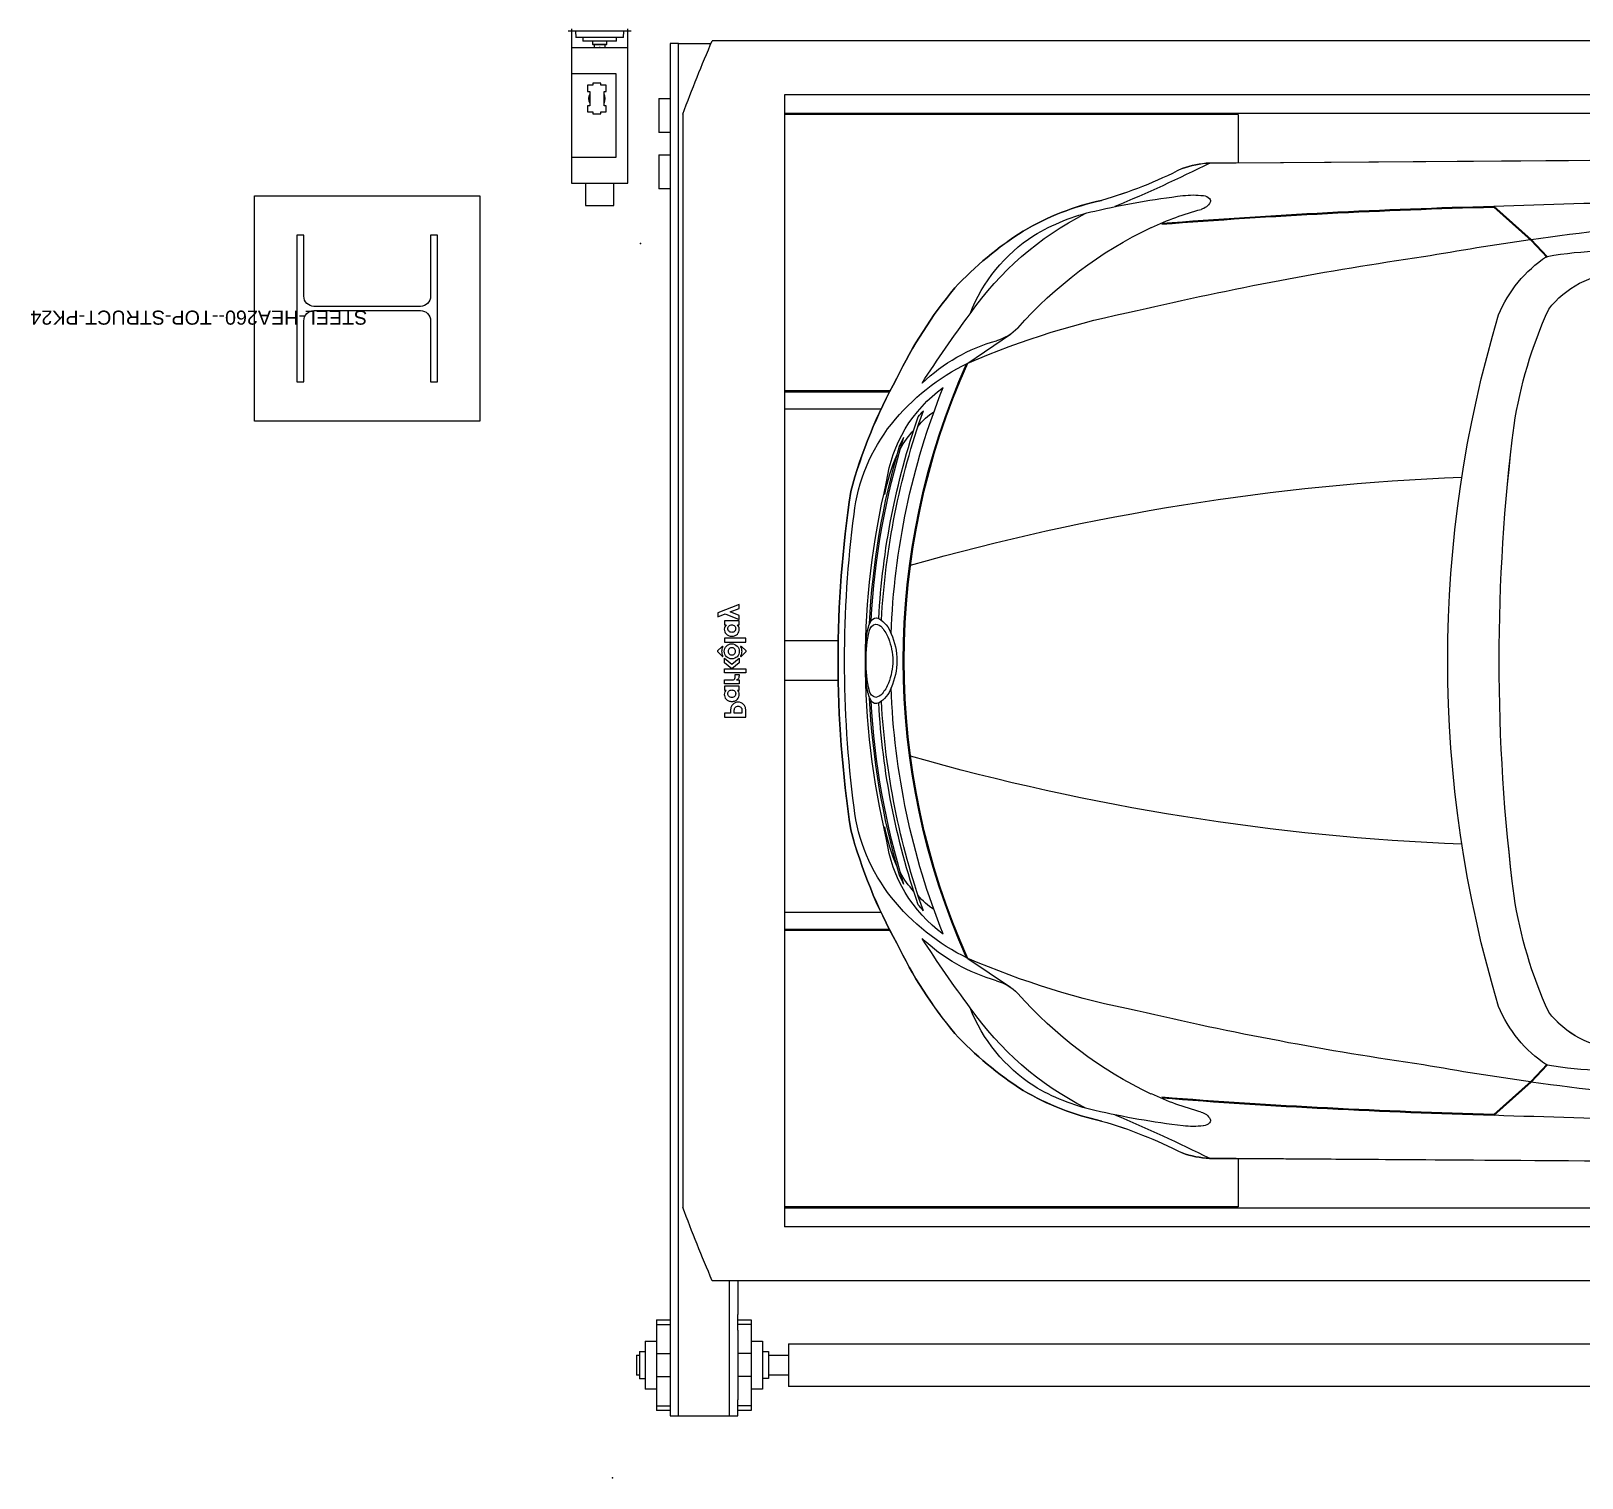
# Model space of a CAD drawing. Header units: millimetres. Extents: x 1822 to 16527, y -301 to 9797.
# Drawn here: x 2622.3 to 2897.5, y 5526.7 to 5783.5 of the extents above; entities that cross this region are included whole.
import ezdxf

# ---------------------------------------------------------------- set-up
doc = ezdxf.new("R2010")
doc.units = ezdxf.units.MM
doc.linetypes.add('PHANTOM', pattern=[12.7, 6.35, -1.27, 1.27, -1.27, 1.27, -1.27])
for name, color, linetype in [('PK24-LOGO', 7, 'Continuous'), ('PK24E', 7, 'Continuous'), ('PK24E-COMP-CAR', 7, 'Continuous'), ('PK24E-DATA', 7, 'Continuous'), ('PK24E-STRUCT-STEEL', 254, 'Continuous'), ('PKE24E-HIDDEN', 7, 'Continuous')]:
    doc.layers.add(name, color=color, linetype=linetype)
for name, color, linetype, true_color in [('PK24E-COMP-PALLET', 132, 'Continuous', 0x00b7c8), ('PK24E-HELPER', 253, 'PHANTOM', 0xa1a1a1), ('PK24E-SYS-LIFT', 31, 'Continuous', 0xffcc5a), ('PK24E-SYS-SHELF', 31, 'Continuous', 0xffcc5a)]:
    doc.layers.add(name, color=color, linetype=linetype, true_color=true_color)
doc.styles.get("Standard").update_dxf_attribs({"font": 'arial.ttf'})

# ---------------------------------------------------------------- blocks, each defined once
blk = doc.blocks.new('ELIFTTT-CHASIS--TOP-COMP-PKE24')
at = {"layer": 'PK24E-SYS-LIFT'}
for p, q in [((279.75, 149.25), (279.75, 145.25)), ((284.75, 149.25), (279.75, 149.25)), ((284.75, 145.25), (284.75, 149.25)), ((277.25, 145.25), (277.25, 121.25)), ((287.25, 145.25), (277.25, 145.25)), ((287.25, 140.65), (287.25, 145.25)), ((287.25, 140.65), (279.35, 140.65)), ((279.35, 140.65), (279.35, 125.85)), ((287.25, 125.85), (287.25, 140.65)), ((281.1, 132.62), (281.1, 131.52)), ((282.02, 132.62), (281.1, 132.62)), ((283.48, 132.95), (282.02, 132.95)), ((282.02, 132.95), (282.02, 132.62)), ((283.48, 132.62), (283.48, 132.95)), ((284.4, 132.62), (283.48, 132.62)), ((284.4, 131.52), (284.4, 132.62)), ((281.1, 131.52), (281.48, 131.52)), ((281.48, 131.52), (281.48, 128.98)), ((284.02, 131.52), (284.4, 131.52)), ((284.02, 128.98), (284.02, 131.52)), ((281.1, 128.98), (281.1, 127.88)), ((281.48, 128.98), (281.1, 128.98)), ((281.1, 127.88), (282.02, 127.88)), ((282.02, 127.88), (282.02, 127.55)), ((282.02, 127.55), (283.48, 127.55)), ((283.48, 127.88), (284.4, 127.88)), ((283.48, 127.55), (283.48, 127.88)), ((284.4, 128.98), (284.02, 128.98)), ((284.4, 127.88), (284.4, 128.98)), ((279.35, 125.85), (287.25, 125.85)), ((287.25, 121.25), (287.25, 125.85)), ((277.25, 121.25), (287.25, 121.25)), ((277.25, 121.25), (277.25, 118.3)), ((281.25, 121.25), (281.25, 120.7)), ((283.25, 120.7), (283.25, 121.25)), ((287.25, 118.3), (287.25, 121.25)), ((278.03, 119.4), (277.97, 118.3)), ((278.03, 119.4), (286.47, 119.4)), ((279.25, 120.1), (279.25, 119.4)), ((279.25, 120.1), (285.25, 120.1)), ((281.1, 120.7), (281, 120.6)), ((281, 120.6), (281, 120.1)), ((283.5, 120.6), (281, 120.6)), ((281.1, 120.7), (283.4, 120.7)), ((283.5, 120.6), (283.4, 120.7)), ((283.5, 120.1), (283.5, 120.6)), ((285.25, 119.4), (285.25, 120.1)), ((286.53, 118.3), (286.47, 119.4)), ((276.68, 118.3), (277.28, 118.3)), ((277.28, 118.3), (277.26, 117.91)), ((277.28, 118.3), (287.22, 118.3)), ((287.24, 117.91), (287.22, 118.3)), ((287.22, 118.3), (287.82, 118.3))]:
    blk.add_line(p, q, dxfattribs=at)
for start, end in [(147.8509, 212.1491), (327.8509, 32.1491)]:
    blk.add_arc((282.75, 130.25), 1.5, start, end, dxfattribs=at)
for points, knots in [([(282.09, 121.25), (282.11, 121.24), (282.16, 121.21), (282.25, 121.2), (282.34, 121.21), (282.39, 121.24), (282.41, 121.25)], [0, 0, 0, 0, 0.230406, 0.49981, 0.78779, 1, 1, 1, 1]), ([(276.68, 118.3), (276.68, 118.3), (276.67, 118.3), (276.67, 118.28), (276.67, 118.28)], [0, 0, 0, 0, 0.487803, 1, 1, 1, 1]), ([(287.83, 118.28), (287.83, 118.28), (287.83, 118.3), (287.82, 118.3), (287.82, 118.3)], [0, 0, 0, 0, 0.485402, 1, 1, 1, 1])]:
    blk.add_open_spline(points, degree=3, knots=knots, dxfattribs=at)
blk = doc.blocks.new('STEEL-HEA260--TOP-STRUCT-PK24')
at = {"layer": 'PK24E-STRUCT-STEEL', "color": 8, "true_color": 0x808080}
blk.add_lwpolyline([(11.25, 13), (11.25, 2.175, -0.4142136), (9.45, 0.375), (-9.45, 0.375, -0.4142136), (-11.25, 2.175), (-11.25, 13), (-12.5, 13), (-12.5, -13), (-11.25, -13), (-11.25, -2.175, -0.4142136), (-9.45, -0.375), (9.45, -0.375, -0.4142136), (11.25, -2.175), (11.25, -13), (12.5, -13), (12.5, 13)], format="xyb", close=True, dxfattribs=at)
at = {"layer": 'PKE24E-HIDDEN'}
blk.add_attdef('COMP_TYPE', (0, 0.375), '', height=2.5, dxfattribs=at)
blk = doc.blocks.new('STEEL-HEA260-WPLATE-TOP-STRUCT-PK24')
at = {"layer": 'PK24E-STRUCT-STEEL', "color": 8, "true_color": 0x808080}
blk.add_lwpolyline([(-20, 20), (20, 20), (20, -20), (-20, -20)], close=True, dxfattribs=at)
blk.add_blockref('STEEL-HEA260--TOP-STRUCT-PK24', (0, 0)).add_auto_attribs({'COMP_TYPE': 'STEEL-HEA260--TOP-STRUCT-PK24'})
blk = doc.blocks.new('ELIFT-COLUMNS--TOP-COMP-PKE24')
blk.add_blockref('STEEL-HEA260-WPLATE-TOP-STRUCT-PK24', (323.5, 167.5))
blk = doc.blocks.new('ELIFTTT---TOP-SYS-PKE24')
for name in ['ELIFT-COLUMNS--TOP-COMP-PKE24', 'ELIFTTT-CHASIS--TOP-COMP-PKE24']:
    blk.add_blockref(name, (0, 0))
at = {"layer": 'PK24E-DATA'}
for tag, p in [('COMP_TYPE', (3.47, 12.51)), ('LAYOUT_ID', (3.47, 2.51)), ('SYSTEM_ID', (3.47, -7.49)), ('CARRIER_ID', (3.47, -17.49)), ('CON_CARS', (3.47, -27.49))]:
    blk.add_attdef(tag, p, '', height=5, dxfattribs=at)
blk = doc.blocks.new('SEDAN---TOP-COMP-PKE24')
at = {"layer": 'PK24E-COMP-CAR'}
for p, q in [((-169.27, 88.29), (-174, 88.29)), ((-98.66, 88.8), (-169.27, 88.29)), ((-116.92, 74.75), (-123.58, 80.66)), ((-116.92, 74.58), (-123.58, 80.49)), ((-114.09, 71.73), (-116.92, 74.75)), ((-114.09, 71.56), (-116.92, 74.58)), ((-216.91, 52.81), (-209.34, 57.94)), ((-216.91, -52.81), (-209.34, -57.94)), ((-114.09, -71.56), (-116.92, -74.58)), ((-114.09, -71.73), (-116.92, -74.75)), ((-116.92, -74.58), (-123.58, -80.49)), ((-116.92, -74.75), (-123.58, -80.66)), ((-169.27, -88.29), (-174, -88.29)), ((-98.66, -88.8), (-169.27, -88.29))]:
    blk.add_line(p, q, dxfattribs=at)
blk.add_lwpolyline([(-98.66, -88.8), (-169.27, -88.29), (-174, -88.29, -0.075259), (-178.89, -87.33, 0.049447), (-193.17, -81.68, -0.080698), (-207.09, -76.23, -0.062715), (-219.23, -66.14, -0.061643), (-229.5, -50.11, -0.061425), (-237.69, -30.02, -0.075225), (-237.69, 30.02, -0.061425), (-229.5, 50.11, -0.061643), (-219.23, 66.14, -0.062715), (-207.09, 76.23, -0.080698), (-193.17, 81.68, 0.049447), (-178.89, 87.33, -0.075259), (-174, 88.29), (-169.27, 88.29), (-98.66, 88.8)], format="xyb", dxfattribs=at)
blk.add_lwpolyline([(-101.46, 68.87, 0.21976), (-113.83, 62.35, 0.069678), (-119.98, 41.74, 0.063275), (-119.98, -41.74, 0.069678), (-113.83, -62.35, 0.21976), (-101.46, -68.87, 0.037117), (-46.41, -58.91, 0.360325), (-42.69, -53.02, -0.038423), (-47.08, -18.45, -0.032223), (-54.77, -15.32, -0.201945), (-57.16, -11.11), (-57.16, 11.11, -0.201945), (-54.77, 15.32, -0.032223), (-47.08, 18.45, -0.038423), (-42.69, 53.02, 0.360325), (-46.41, 58.91, 0.037117)], format="xyb", close=True, dxfattribs=at)
for centre, radius, start, end in [((-297.73, 335.52), 276.47, 292.7519, 296.5872), ((-173.26, 71.64), 16.67, 92.5187, 109.7343), ((-214.5, 156.5), 77.8, 285.9155, 297.2387), ((-176.92, 69.41), 13.23, 82.1737, 97.8561), ((-183.36, 36.09), 46.63, 102.1421, 120.5966), ((-161.84, -60.16), 143.68, 96.751, 103.0827), ((-160.31, 24.5), 57.62, 105.3002, 114.6581), ((-95.87, -1030.07), 1111.07, 91.42921, 94.47226), ((-95.87, -1030.24), 1111.07, 91.42921, 94.47226), ((-176.09, 82.51), 2.49, 283.1984, 331.9154), ((-175.21, 80.92), 1.6, 41.6512, 86.9746), ((-174.55, 81.55), 0.692, 341.7255, 38.8125), ((-36.32, -2454.38), 2536.54, 91.32888, 91.97137), ((-170.4, 29.26), 56.29, 117.1325, 144.9762), ((-186.34, 43.99), 36.69, 102.6348, 120.9753), ((-43.08, -455.9), 535.77, 94.9919, 97.9221), ((-173.07, 23), 63.18, 122.5877, 136.9421), ((-189.22, 50.92), 29.29, 123.1182, 158.6656), ((-152.98, 10.65), 73.28, 115.3484, 138.6962), ((-45, -438.56), 518.32, 97.995, 100.1199), ((-52.64, -509.63), 587.29, 98.16734, 103.21053), ((-101.49, 52.6), 22.96, 123.6769, 157.6102), ((-102.26, 4.78), 67.99, 83.8009, 100.0181), ((-100.59, 52.21), 16.68, 92.9735, 142.5507), ((-159.64, 16.61), 77.48, 140.2708, 154.3805), ((-20.48, -83.54), 243.89, 143.4887, 147.0067), ((-158.26, -83.55), 148.45, 101.1054, 113.2737), ((81.19, 0), 212.94, 163.2572, 196.7428), ((-43.31, 30.11), 77.54, 155.4324, 171.3758), ((-214.29, 65.25), 8.83, 286.3623, 315.0949), ((-203.41, 26.57), 31.35, 105.5199, 133.6166), ((-199.28, 16.8), 40.1, 116.0817, 141.0743), ((-99.23, 0), 129.15, 155.9157, 204.0843), ((-99.06, 0), 129.15, 155.8616, 204.1384), ((-152.11, 6.89), 88.65, 150.8176, 164.8775), ((-206.61, 28.32), 24.95, 126.0607, 172.1709), ((-99.65, -0.01), 130.96, 158.2662, 177.8999), ((-99.66, -0.01), 132.78, 160.4779, 176.8863), ((-216.31, 33.98), 12.15, 123.0411, 140.9727), ((-198.32, 21.08), 35.27, 138.6846, 140.9658), ((-205.51, 22.25), 31.83, 141.6601, 173.1733), ((-99.67, -0.01), 133.28, 161.0425, 176.7705), ((208.52, 0), 331.14, 172.7589, 187.2411), ((-99.68, 0), 134.56, 162.8481, 176.962), ((-185.33, 17.99), 48.1, 153.192, 155.3203), ((-213.93, 29.41), 17.05, 137.5427, 151.3063), ((-99.66, -0.01), 134.86, 163.5999, 177.2039), ((-197.47, 22.79), 34.84, 156.654, 168.918), ((-99.69, 0), 135.4, 166.4538, 193.5462), ((-112.46, -386.64), 419.55, 92.2915, 105.8548), ((-39.3, 0), 200.64, 171.3961, 188.6039), ((-36.68, 0), 202.11, 172.5993, 187.4007), ((-228.37, 3.97), 6.5, 150.9416, 173.9628), ((-232.9, 5.01), 1.53, 102.1025, 167.8605), ((-233.19, 6.58), 1.02, 63.7035, 147.9621), ((-233.52, 4.76), 1.77, 38.8304, 81.862), ((-235.4, 3.07), 5.18, 19.4522, 58.9919), ((-237.14, 1.55), 6.6, 21.4953, 40.8079), ((-202.83, 0.56), 32.26, 172.7148, 178.7464), ((-212.26, 0.19), 22.72, 166.9051, 180.4687), ((-240.92, 0.01), 10.68, 359.9671, 21.793), ((-241.08, 0.02), 11.58, 359.9064, 24.3217), ((-202.83, -0.56), 32.26, 181.2536, 187.2852), ((-212.26, -0.19), 22.72, 179.5313, 193.0949), ((-240.92, -0.01), 10.68, 338.207, 0.0329), ((-241.08, -0.02), 11.58, 335.6783, 0.0936), ((-228.37, -3.97), 6.5, 186.0372, 209.0584), ((-232.9, -5.01), 1.53, 192.1395, 257.8975), ((-235.4, -3.07), 5.18, 301.0081, 340.5478), ((-237.14, -1.55), 6.6, 319.1921, 338.5047), ((-99.65, 0.01), 130.96, 182.1001, 201.7338), ((-99.66, 0.01), 134.86, 182.7961, 196.4001), ((-99.68, 0), 134.56, 183.038, 197.1519), ((-233.19, -6.58), 1.02, 212.0379, 296.2965), ((-233.52, -4.76), 1.77, 278.138, 321.1696), ((-99.67, 0.01), 133.28, 183.2295, 198.9575), ((-99.66, 0.01), 132.78, 183.1137, 199.5221), ((-112.46, 386.64), 419.55, 254.1452, 267.7085), ((-205.51, -22.25), 31.83, 186.8267, 218.3399), ((-152.11, -6.89), 88.65, 195.1225, 209.1824), ((-197.47, -22.79), 34.84, 191.082, 203.346), ((-206.61, -28.32), 24.95, 187.8291, 233.9393), ((-185.33, -17.99), 48.1, 204.6797, 206.808), ((-213.93, -29.41), 17.05, 208.6937, 222.4573), ((-199.28, -16.8), 40.1, 218.9257, 243.9183), ((-216.31, -33.98), 12.15, 219.0273, 236.9589), ((-198.32, -21.08), 35.27, 219.0342, 221.3154), ((-43.31, -30.11), 77.54, 188.6242, 204.5676), ((-20.48, 83.54), 243.89, 212.9933, 216.5113), ((-203.41, -26.57), 31.35, 226.3834, 254.4801), ((-159.64, -16.61), 77.48, 205.6195, 219.7292), ((-158.26, 83.55), 148.45, 246.7263, 258.8946), ((-214.29, -65.25), 8.83, 44.9051, 73.6377), ((-152.98, -10.65), 73.28, 221.3038, 244.6516), ((-170.4, -29.26), 56.29, 215.0238, 242.8675), ((-189.22, -50.92), 29.29, 201.3344, 236.8818), ((-52.64, 509.63), 587.29, 256.78947, 261.83266), ((-101.49, -52.6), 22.96, 202.3898, 236.3231), ((-100.59, -52.21), 16.68, 217.4493, 267.0265), ((-173.07, -23), 63.18, 223.0579, 237.4123), ((-45, 438.56), 518.32, 259.8801, 262.005), ((-102.26, -4.78), 67.99, 259.9819, 276.1991), ((-183.36, -36.09), 46.63, 239.4034, 257.8579), ((-186.34, -43.99), 36.69, 239.0247, 257.3652), ((-160.31, -24.5), 57.62, 245.3419, 254.6998), ((-43.08, 455.9), 535.77, 262.0779, 265.0081), ((-161.84, 60.16), 143.68, 256.9173, 263.249), ((-95.87, 1030.24), 1111.07, 265.52774, 268.57079), ((-95.87, 1030.07), 1111.07, 265.52774, 268.57079), ((-214.5, -156.5), 77.8, 62.7613, 74.0845), ((-297.73, -335.52), 276.47, 63.4128, 67.2481), ((-176.92, -69.41), 13.23, 262.1439, 277.8263), ((-176.09, -82.51), 2.49, 28.0846, 76.8016), ((-175.21, -80.92), 1.6, 273.0254, 318.3488), ((-174.55, -81.55), 0.692, 321.1875, 18.2745), ((-36.32, 2454.38), 2536.54, 268.02863, 268.67112), ((-173.26, -71.64), 16.67, 250.2657, 267.4813)]:
    blk.add_arc(centre, radius, start, end, dxfattribs=at)
blk = doc.blocks.new('LOGO----DECOR-PK24')
at = {"layer": 'PK24-LOGO'}
for p, q in [((-10, 2.13), (-8.71, 2.13)), ((-10, -1.62), (-10, 2.13)), ((-9.29, 1.47), (-9.29, 0.11)), ((-8.76, 1.47), (-9.29, 1.47)), ((-9.29, 0.11), (-8.76, 0.11)), ((-8.61, 1.46), (-8.76, 1.47)), ((-8.76, 0.11), (-8.61, 0.13)), ((-8.71, 2.13), (-8.43, 2.11)), ((-8.48, 1.42), (-8.61, 1.46)), ((-8.61, 0.13), (-8.48, 0.17)), ((-8.36, 1.35), (-8.48, 1.42)), ((-8.48, 0.17), (-8.36, 0.23)), ((-8.43, 2.11), (-8.3, 2.07)), ((-8.26, 1.27), (-8.36, 1.35)), ((-8.36, 0.23), (-8.26, 0.31)), ((-8.3, 2.07), (-8.17, 2.03)), ((-8.19, 1.17), (-8.26, 1.27)), ((-8.26, 0.31), (-8.19, 0.41)), ((-8.13, 1.05), (-8.19, 1.17)), ((-8.19, 0.41), (-8.13, 0.53)), ((-8.17, 2.03), (-7.94, 1.9)), ((-8.09, 0.93), (-8.13, 1.05)), ((-8.13, 0.53), (-8.09, 0.66)), ((-8.08, 0.79), (-8.09, 0.93)), ((-8.09, 0.66), (-8.08, 0.79)), ((-7.94, 1.9), (-7.74, 1.74)), ((-7.74, 1.74), (-7.58, 1.55)), ((-7.58, 0.04), (-7.74, -0.16)), ((-7.58, 1.55), (-7.46, 1.32)), ((-7.46, 0.27), (-7.58, 0.04)), ((-7.46, 1.32), (-7.38, 1.06)), ((-7.38, 0.52), (-7.46, 0.27)), ((-7.38, 1.06), (-7.36, 0.79)), ((-7.36, 0.79), (-7.38, 0.52)), ((-7.19, -0.02), (-7.16, 0.13)), ((-7.16, 0.13), (-7.11, 0.26)), ((-7.11, 0.26), (-6.98, 0.49)), ((-6.98, 0.49), (-6.82, 0.68)), ((-6.82, 0.68), (-6.62, 0.82)), ((-6.62, 0.82), (-6.41, 0.92)), ((-6.42, 0.06), (-6.48, -0.05)), ((-6.33, 0.17), (-6.42, 0.06)), ((-6.41, 0.92), (-6.19, 0.98)), ((-6.23, 0.25), (-6.33, 0.17)), ((-6.11, 0.31), (-6.23, 0.25)), ((-6.19, 0.98), (-5.97, 1)), ((-5.98, 0.35), (-6.11, 0.31)), ((-5.84, 0.36), (-5.98, 0.35)), ((-5.97, 1), (-5.74, 0.98)), ((-5.71, 0.35), (-5.84, 0.36)), ((-5.74, 0.98), (-5.53, 0.92)), ((-5.58, 0.31), (-5.71, 0.35)), ((-5.47, 0.24), (-5.58, 0.31)), ((-5.53, 0.92), (-5.35, 0.82)), ((-5.37, 0.16), (-5.47, 0.24)), ((-5.29, 0.06), (-5.37, 0.16)), ((-5.35, 0.82), (-5.21, 0.7)), ((-5.23, -0.06), (-5.29, 0.06)), ((-5.21, 0.7), (-5.21, 0.95)), ((-5.21, 0.95), (-4.5, 0.95)), ((-4.5, 0.95), (-4.5, -1.62)), ((-3.41, 0.95), (-4.11, 0.95)), ((-4.11, 0.95), (-4.11, -1.62)), ((-3.41, 0.53), (-3.41, 0.95)), ((-3.36, 0.62), (-3.41, 0.53)), ((-3.37, -0.03), (-3.32, 0.06)), ((-3.29, 0.71), (-3.36, 0.62)), ((-3.32, 0.06), (-3.26, 0.13)), ((-3.22, 0.78), (-3.29, 0.71)), ((-3.26, 0.13), (-3.19, 0.19)), ((-3.14, 0.84), (-3.22, 0.78)), ((-3.19, 0.19), (-3.11, 0.23)), ((-3.05, 0.89), (-3.14, 0.84)), ((-3.11, 0.23), (-3.02, 0.26)), ((-2.94, 0.92), (-3.05, 0.89)), ((-3.02, 0.26), (-2.92, 0.27)), ((-2.83, 0.94), (-2.94, 0.92)), ((-2.92, 0.27), (-2.42, 0.27)), ((-2.7, 0.95), (-2.83, 0.94)), ((-2.42, 0.95), (-2.7, 0.95)), ((-2.42, 0.27), (-2.42, 0.95)), ((-1.42, 2.13), (-2.13, 2.13)), ((-2.13, 2.13), (-2.13, -1.62)), ((-1.42, -1.62), (-1.42, 2.13)), ((-0.37, 0.95), (-1.42, -0.33)), ((-0.61, -0.33), (0.44, 0.95)), ((0.44, 0.95), (-0.37, 0.95)), ((0.44, 0.19), (0.36, -0.06)), ((0.56, 0.41), (0.44, 0.19)), ((0.72, 0.61), (0.56, 0.41)), ((0.92, 0.77), (0.72, 0.61)), ((0.77, 1.32), (0.79, 1.37)), ((0.78, 1.26), (0.77, 1.32)), ((0.81, 1.24), (0.78, 1.26)), ((0.79, 1.37), (1.61, 2.19)), ((0.85, 1.23), (0.81, 1.24)), ((0.89, 1.24), (0.85, 1.23)), ((1.07, 1.32), (0.89, 1.24)), ((1.15, 0.9), (0.92, 0.77)), ((1.27, 1.37), (1.07, 1.32)), ((1.07, -0.08), (1.13, 0.03)), ((1.13, 0.03), (1.21, 0.12)), ((1.4, 0.98), (1.15, 0.9)), ((1.21, 0.12), (1.3, 0.2)), ((1.46, 1.41), (1.27, 1.37)), ((1.3, 0.2), (1.41, 0.26)), ((1.67, 1), (1.4, 0.98)), ((1.41, 0.26), (1.54, 0.3)), ((1.67, 1.42), (1.46, 1.41)), ((1.54, 0.3), (1.67, 0.31)), ((1.61, 2.19), (1.67, 2.21)), ((1.67, 2.21), (1.73, 2.19)), ((1.87, 1.41), (1.67, 1.42)), ((1.94, 0.98), (1.67, 1)), ((1.67, 0.31), (1.8, 0.3)), ((1.73, 2.19), (2.54, 1.37)), ((1.8, 0.3), (1.92, 0.26)), ((2.07, 1.37), (1.87, 1.41)), ((1.92, 0.26), (2.03, 0.2)), ((2.19, 0.9), (1.94, 0.98)), ((2.03, 0.2), (2.13, 0.12)), ((2.26, 1.32), (2.07, 1.37)), ((2.13, 0.12), (2.2, 0.03)), ((2.41, 0.77), (2.19, 0.9)), ((2.2, 0.03), (2.26, -0.08)), ((2.45, 1.24), (2.26, 1.32)), ((2.61, 0.61), (2.41, 0.77)), ((2.48, 1.23), (2.45, 1.24)), ((2.52, 1.24), (2.48, 1.23)), ((2.55, 1.26), (2.52, 1.24)), ((2.54, 1.37), (2.57, 1.32)), ((2.57, 1.32), (2.55, 1.26)), ((2.78, 0.41), (2.61, 0.61)), ((2.9, 0.19), (2.78, 0.41)), ((2.98, -0.06), (2.9, 0.19)), ((3.31, 2.13), (4.01, 2.13)), ((3.31, -1.62), (3.31, 2.13)), ((4.01, 2.13), (4.01, -1.62)), ((4.37, -0.02), (4.4, 0.13)), ((4.4, 0.13), (4.45, 0.26)), ((4.45, 0.26), (4.58, 0.49)), ((4.58, 0.49), (4.74, 0.68)), ((4.74, 0.68), (4.93, 0.82)), ((4.93, 0.82), (5.15, 0.92)), ((5.14, 0.06), (5.08, -0.05)), ((5.23, 0.17), (5.14, 0.06)), ((5.15, 0.92), (5.37, 0.98)), ((5.33, 0.25), (5.23, 0.17)), ((5.45, 0.31), (5.33, 0.25)), ((5.37, 0.98), (5.59, 1)), ((5.58, 0.35), (5.45, 0.31)), ((5.72, 0.36), (5.58, 0.35)), ((5.59, 1), (5.82, 0.98)), ((5.85, 0.35), (5.72, 0.36)), ((5.82, 0.98), (6.03, 0.92)), ((5.98, 0.31), (5.85, 0.35)), ((6.09, 0.24), (5.98, 0.31)), ((6.03, 0.92), (6.21, 0.82)), ((6.19, 0.16), (6.09, 0.24)), ((6.27, 0.06), (6.19, 0.16)), ((6.21, 0.82), (6.35, 0.7)), ((6.32, -0.06), (6.27, 0.06)), ((6.35, 0.7), (6.35, 0.95)), ((6.35, 0.95), (7.06, 0.95)), ((7.06, 0.95), (7.06, -1.62)), ((8.33, -1.51), (7.31, 0.95)), ((7.31, 0.95), (8.05, 0.95)), ((8.05, 0.95), (8.68, -0.63)), ((10, 0.95), (8.51, -2.81)), ((8.68, -0.63), (9.27, 0.95)), ((9.27, 0.95), (10, 0.95)), ((-9.29, -1.62), (-10, -1.62)), ((-8.71, -0.55), (-9.29, -0.55)), ((-9.29, -0.55), (-9.29, -1.62)), ((-8.43, -0.52), (-8.71, -0.55)), ((-8.3, -0.49), (-8.43, -0.52)), ((-8.17, -0.44), (-8.3, -0.49)), ((-7.94, -0.32), (-8.17, -0.44)), ((-7.74, -0.16), (-7.94, -0.32)), ((-7.22, -0.33), (-7.21, -0.17)), ((-7.21, -0.5), (-7.22, -0.33)), ((-7.21, -0.17), (-7.19, -0.02)), ((-7.19, -0.65), (-7.21, -0.5)), ((-7.16, -0.79), (-7.19, -0.65)), ((-7.1, -0.92), (-7.16, -0.79)), ((-6.97, -1.15), (-7.1, -0.92)), ((-6.81, -1.34), (-6.97, -1.15)), ((-6.62, -1.48), (-6.81, -1.34)), ((-6.41, -1.59), (-6.62, -1.48)), ((-6.52, -0.18), (-6.53, -0.33)), ((-6.53, -0.33), (-6.52, -0.47)), ((-6.48, -0.05), (-6.52, -0.18)), ((-6.52, -0.47), (-6.48, -0.6)), ((-6.48, -0.6), (-6.42, -0.72)), ((-6.42, -0.72), (-6.33, -0.82)), ((-6.19, -1.65), (-6.41, -1.59)), ((-6.33, -0.82), (-6.23, -0.9)), ((-6.23, -0.9), (-6.11, -0.97)), ((-5.98, -1.67), (-6.19, -1.65)), ((-6.11, -0.97), (-5.98, -1.01)), ((-5.98, -1.01), (-5.84, -1.02)), ((-5.74, -1.65), (-5.98, -1.67)), ((-5.84, -1.02), (-5.71, -1.01)), ((-5.53, -1.57), (-5.74, -1.65)), ((-5.71, -1.01), (-5.58, -0.97)), ((-5.58, -0.97), (-5.47, -0.9)), ((-5.35, -1.47), (-5.53, -1.57)), ((-5.47, -0.9), (-5.37, -0.82)), ((-5.37, -0.82), (-5.29, -0.72)), ((-5.21, -1.33), (-5.35, -1.47)), ((-5.29, -0.72), (-5.23, -0.6)), ((-5.2, -0.19), (-5.23, -0.06)), ((-5.23, -0.6), (-5.2, -0.47)), ((-5.21, -1.62), (-5.21, -1.33)), ((-5.21, -1.33), (-5.21, -1.33)), ((-4.5, -1.62), (-5.21, -1.62)), ((-5.19, -0.33), (-5.2, -0.19)), ((-5.2, -0.47), (-5.19, -0.33)), ((-4.11, -1.62), (-3.41, -1.62)), ((-3.41, -0.21), (-3.4, -0.12)), ((-3.41, -1.62), (-3.41, -0.21)), ((-3.4, -0.12), (-3.37, -0.03)), ((-2.13, -1.62), (-1.42, -1.62)), ((-1.42, -0.33), (-0.37, -1.62)), ((0.44, -1.62), (-0.61, -0.33)), ((-0.37, -1.62), (0.44, -1.62)), ((0.36, -0.06), (0.33, -0.33)), ((0.33, -0.33), (0.36, -0.6)), ((0.36, -0.6), (0.44, -0.85)), ((0.44, -0.85), (0.56, -1.08)), ((0.56, -1.08), (0.72, -1.28)), ((0.72, -1.28), (0.92, -1.44)), ((0.77, -1.98), (0.78, -1.93)), ((0.79, -2.04), (0.77, -1.98)), ((0.78, -1.93), (0.81, -1.9)), ((1.61, -2.85), (0.79, -2.04)), ((0.81, -1.9), (0.85, -1.89)), ((0.85, -1.89), (0.89, -1.9)), ((0.89, -1.9), (1.07, -1.98)), ((0.92, -1.44), (1.15, -1.56)), ((1.02, -0.33), (1.03, -0.2)), ((1.03, -0.46), (1.02, -0.33)), ((1.03, -0.2), (1.07, -0.08)), ((1.07, -0.59), (1.03, -0.46)), ((1.13, -0.7), (1.07, -0.59)), ((1.07, -1.98), (1.27, -2.04)), ((1.21, -0.79), (1.13, -0.7)), ((1.15, -1.56), (1.4, -1.64)), ((1.3, -0.87), (1.21, -0.79)), ((1.27, -2.04), (1.46, -2.07)), ((1.41, -0.93), (1.3, -0.87)), ((1.4, -1.64), (1.67, -1.67)), ((1.54, -0.97), (1.41, -0.93)), ((1.46, -2.07), (1.67, -2.09)), ((1.67, -0.98), (1.54, -0.97)), ((1.8, -0.97), (1.67, -0.98)), ((1.67, -1.67), (1.94, -1.64)), ((1.67, -2.09), (1.87, -2.07)), ((2.54, -2.04), (1.73, -2.85)), ((1.92, -0.93), (1.8, -0.97)), ((1.87, -2.07), (2.07, -2.04)), ((2.03, -0.87), (1.92, -0.93)), ((1.94, -1.64), (2.19, -1.56)), ((2.13, -0.79), (2.03, -0.87)), ((2.07, -2.04), (2.26, -1.98)), ((2.2, -0.7), (2.13, -0.79)), ((2.19, -1.56), (2.41, -1.44)), ((2.26, -0.59), (2.2, -0.7)), ((2.26, -0.08), (2.3, -0.2)), ((2.3, -0.46), (2.26, -0.59)), ((2.26, -1.98), (2.45, -1.9)), ((2.3, -0.2), (2.31, -0.33)), ((2.31, -0.33), (2.3, -0.46)), ((2.41, -1.44), (2.61, -1.28)), ((2.45, -1.9), (2.48, -1.89)), ((2.48, -1.89), (2.52, -1.9)), ((2.52, -1.9), (2.55, -1.93)), ((2.57, -1.98), (2.54, -2.04)), ((2.55, -1.93), (2.57, -1.98)), ((2.61, -1.28), (2.78, -1.08)), ((2.78, -1.08), (2.9, -0.85)), ((2.9, -0.85), (2.98, -0.6)), ((3, -0.33), (2.98, -0.06)), ((2.98, -0.6), (3, -0.33)), ((4.01, -1.62), (3.31, -1.62)), ((4.34, -0.17), (4.37, -0.02)), ((4.34, -0.33), (4.34, -0.17)), ((4.34, -0.5), (4.34, -0.33)), ((4.37, -0.65), (4.34, -0.5)), ((4.4, -0.79), (4.37, -0.65)), ((4.46, -0.92), (4.4, -0.79)), ((4.59, -1.15), (4.46, -0.92)), ((4.75, -1.34), (4.59, -1.15)), ((4.94, -1.48), (4.75, -1.34)), ((5.15, -1.59), (4.94, -1.48)), ((5.04, -0.18), (5.03, -0.33)), ((5.03, -0.33), (5.04, -0.47)), ((5.08, -0.05), (5.04, -0.18)), ((5.04, -0.47), (5.08, -0.6)), ((5.08, -0.6), (5.14, -0.72)), ((5.14, -0.72), (5.23, -0.82)), ((5.37, -1.65), (5.15, -1.59)), ((5.23, -0.82), (5.33, -0.9)), ((5.33, -0.9), (5.45, -0.97)), ((5.58, -1.67), (5.37, -1.65)), ((5.45, -0.97), (5.58, -1.01)), ((5.58, -1.01), (5.72, -1.02)), ((5.81, -1.65), (5.58, -1.67)), ((5.72, -1.02), (5.85, -1.01)), ((6.03, -1.57), (5.81, -1.65)), ((5.85, -1.01), (5.98, -0.97)), ((5.98, -0.97), (6.09, -0.9)), ((6.21, -1.47), (6.03, -1.57)), ((6.09, -0.9), (6.19, -0.82)), ((6.19, -0.82), (6.27, -0.72)), ((6.35, -1.33), (6.21, -1.47)), ((6.27, -0.72), (6.32, -0.6)), ((6.36, -0.19), (6.32, -0.06)), ((6.32, -0.6), (6.36, -0.47)), ((6.35, -1.62), (6.35, -1.33)), ((6.35, -1.33), (6.35, -1.33)), ((7.06, -1.62), (6.35, -1.62)), ((6.37, -0.33), (6.36, -0.19)), ((6.36, -0.47), (6.37, -0.33)), ((7.8, -2.81), (8.33, -1.51)), ((1.67, -2.88), (1.61, -2.85)), ((1.73, -2.85), (1.67, -2.88)), ((8.51, -2.81), (7.8, -2.81))]:
    blk.add_line(p, q, dxfattribs=at)
blk = doc.blocks.new('*U4')
at = {"layer": 'PK24E-COMP-PALLET'}
for p, q in [((262.27, 110), (-262.27, 110)), ((-249.45, -100.42), (-249.45, 100.42)), ((-74.88, 100.42), (-249.45, 100.42)), ((-267.5, -96.99), (-267.5, 96.99)), ((-77.07, 97.11), (-249.45, 97.11)), ((-168.92, 96.89), (-249.45, 96.89)), ((-168.92, 88.29), (-168.92, 96.89)), ((-230.71, 47.89), (-249.45, 47.89)), ((-230.82, 47.67), (-249.45, 47.67)), ((-232.31, 44.65), (-249.45, 44.65)), ((-239.91, 3.52), (-249.45, 3.52)), ((-239.91, -3.52), (-249.45, -3.52)), ((-232.31, -44.65), (-249.45, -44.65)), ((-230.82, -47.67), (-249.45, -47.67)), ((-230.71, -47.89), (-249.45, -47.89)), ((-168.92, -96.89), (-168.92, -88.29)), ((-168.92, -96.89), (-249.45, -96.89)), ((-77.07, -97.11), (-249.45, -97.11)), ((-74.88, -100.42), (-249.45, -100.42)), ((262.27, -110), (-262.27, -110))]:
    blk.add_line(p, q, dxfattribs=at)
for start, end in [(156.6469, 159.5434), (200.4566, 203.3531)]:
    blk.add_arc((-7.5, 0), 277.5, start, end, dxfattribs=at)
at = {"linetype": 'Continuous', "rotation": 270}
blk.add_blockref('LOGO----DECOR-PK24', (-258.47, 0), dxfattribs=at)
at = {"layer": 'PK24E'}
blk.add_blockref('SEDAN---TOP-COMP-PKE24', (0, 0), dxfattribs=at)
blk = doc.blocks.new('*U25')
at = {"layer": 'PK24E-HELPER'}
for p in [(-280, 145), (-275, -74), (-275, -74)]:
    blk.add_point(p, dxfattribs=at)
at = {"layer": 'PK24E-SYS-SHELF'}
for p, q in [((-269.75, 133.03), (-272.15, 133.03)), ((-272.15, 132.18), (-272.15, 133.03)), ((-272.15, 132.18), (-269.75, 132.18)), ((-272.15, 127.02), (-272.15, 132.18)), ((-269.75, 131.16), (-269.75, 133.98)), ((-269.75, 133.98), (-268.25, 133.98)), ((-268.25, 133.98), (-268.25, -109.5)), ((-268.25, 133.98), (-259.25, 133.98)), ((-259.25, 116), (-259.25, 133.98)), ((-259.25, 133.98), (-257.75, 133.98)), ((-257.75, 133.98), (-257.75, 131.16)), ((-255.35, 133.03), (-257.75, 133.03)), ((-255.35, 132.18), (-257.75, 132.18)), ((-255.35, 132.18), (-255.35, 133.03)), ((-255.35, 127.02), (-255.35, 132.18)), ((-269.75, 127.02), (-269.75, 131.16)), ((-257.75, 127.02), (-257.75, 131.16)), ((-275.19, 126.73), (-275.7, 126.73)), ((-275.7, 123.23), (-275.7, 126.73)), ((-274.15, 127.38), (-275.19, 127.38)), ((-275.19, 124.98), (-275.19, 127.38)), ((-272.15, 129.23), (-274.15, 129.23)), ((-274.15, 124.98), (-274.15, 129.23)), ((-272.15, 122.94), (-272.15, 127.02)), ((-272.15, 127.02), (-269.75, 127.02)), ((-269.75, 122.94), (-269.75, 127.02)), ((-255.35, 127.02), (-257.75, 127.02)), ((-257.75, 122.94), (-257.75, 127.02)), ((-253.35, 129.23), (-255.35, 129.23)), ((-255.35, 122.94), (-255.35, 127.02)), ((-253.35, 124.98), (-253.35, 129.23)), ((-252.31, 127.38), (-253.35, 127.38)), ((-252.31, 124.98), (-252.31, 127.38)), ((-248.75, 126.73), (-252.31, 126.73)), ((248.75, 128.78), (-248.75, 128.78)), ((-248.75, 121.18), (-248.75, 128.78)), ((-275.19, 122.58), (-275.19, 124.98)), ((-274.15, 120.73), (-274.15, 124.98)), ((-253.35, 120.73), (-253.35, 124.98)), ((-252.31, 122.58), (-252.31, 124.98)), ((-275.7, 123.23), (-275.19, 123.23)), ((-275.19, 122.58), (-274.15, 122.58)), ((-272.15, 122.94), (-269.75, 122.94)), ((-272.15, 117.78), (-272.15, 122.94)), ((-269.75, 118.8), (-269.75, 122.94)), ((-255.35, 122.94), (-257.75, 122.94)), ((-257.75, 118.8), (-257.75, 122.94)), ((-255.35, 117.78), (-255.35, 122.94)), ((-253.35, 122.58), (-252.31, 122.58)), ((-252.31, 123.23), (-248.75, 123.23)), ((-248.75, 121.18), (248.75, 121.18)), ((-274.15, 120.73), (-272.15, 120.73)), ((-269.75, -109.5), (-269.75, 118.8)), ((-257.75, 118.8), (-257.75, 116)), ((-255.35, 120.73), (-253.35, 120.73)), ((-272.15, 117.78), (-269.75, 117.78)), ((-272.15, 116.93), (-272.15, 117.78)), ((-272.15, 116.93), (-269.75, 116.93)), ((-259.25, 110), (-259.25, 116)), ((-255.35, 117.78), (-257.75, 117.78)), ((-257.75, 116.93), (-255.35, 116.93)), ((-257.75, 110), (-257.75, 116)), ((-255.35, 116.93), (-255.35, 117.78)), ((-269.75, -83.75), (-271.75, -83.75)), ((-271.75, -89.75), (-271.75, -83.75)), ((-271.75, -89.75), (-269.75, -89.75)), ((-269.75, -93.75), (-271.75, -93.75)), ((-271.75, -99.75), (-271.75, -93.75)), ((-271.75, -99.75), (-269.75, -99.75)), ((-268.25, -109.5), (-269.75, -109.5)), ((-268.25, -109.5), (-262.48, -109.5))]:
    blk.add_line(p, q, dxfattribs=at)
at = {"layer": 'PK24E'}
blk.add_blockref('*U4', (0, 0), dxfattribs=at)
at = {"layer": 'PK24E-DATA'}
for tag, p in [('COMP_TYPE', (2.85, 27.92)), ('LAYOUT_ID', (2.85, 17.92)), ('SYSTEM_ID', (2.85, 7.92)), ('CARRIER_ID', (2.85, -2.08)), ('CAR_TYPE', (2.85, -12.08))]:
    blk.add_attdef(tag, p, '', height=5, dxfattribs=at)

msp = doc.modelspace()

# ---------------------------------------------------------------- block references
at = {"rotation": 180}
msp.add_blockref('ELIFTTT---TOP-SYS-PKE24', (3005.441, 5901.733, -1.185), dxfattribs=at)
at = {"xscale": -1, "rotation": 180.0003884123576}
msp.add_blockref('*U25', (3005.442, 5671.733, -1.185), dxfattribs=at)

doc.saveas('drawing.dxf')
